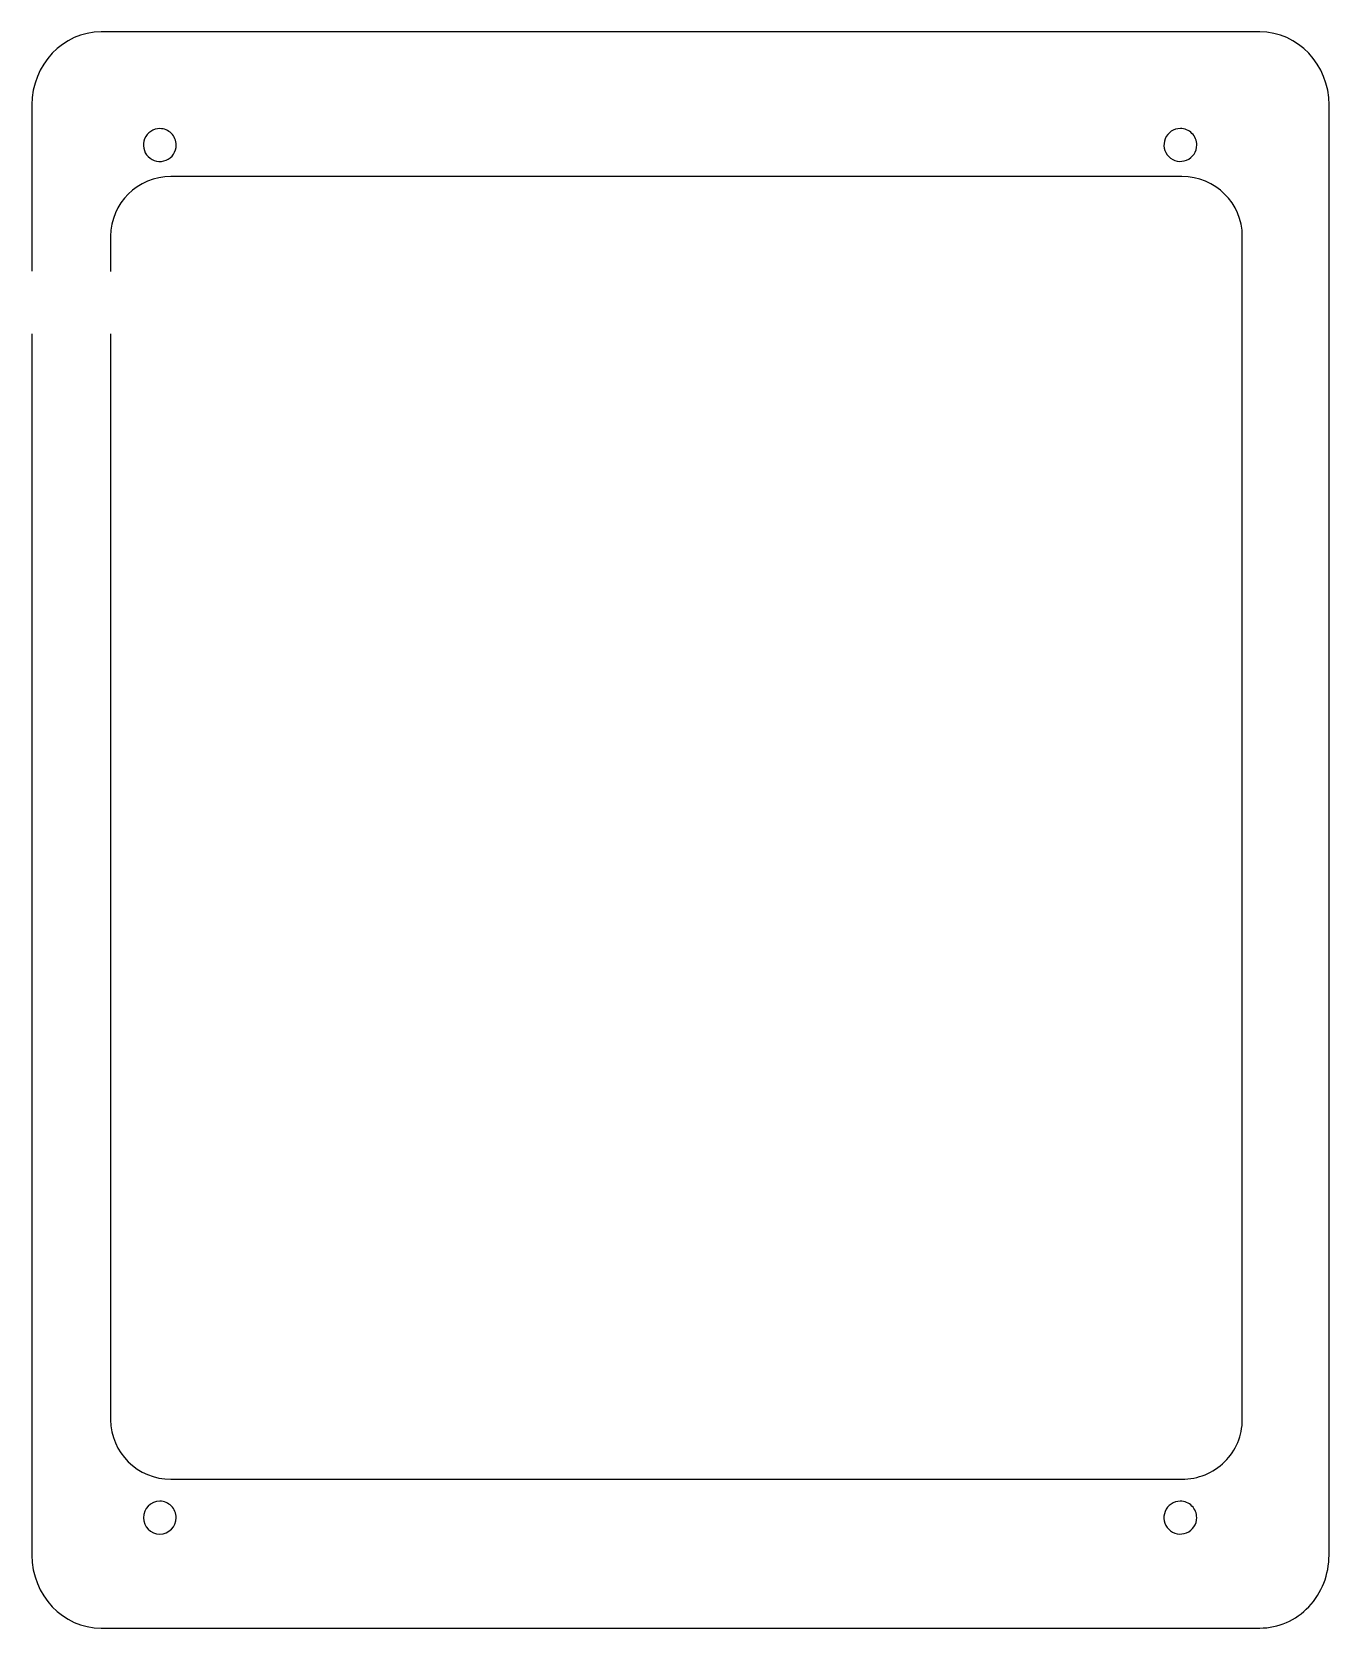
# Model space of a CAD drawing. Extents: x 2237212 to 5581998, y 1109519 to 5225670.
import ezdxf

# ---------------------------------------------------------------- set-up
doc = ezdxf.new("R2010")
doc.units = 0
doc.layers.get('0').update_dxf_attribs({"linetype": 'CONTINUOUS'})

msp = doc.modelspace()

# ---------------------------------------------------------------- linework, layer by layer
at = {"color": 1}
for p, q in [((5403609.529362, 5225668.150326), (2415600.646992, 5225668.150326)), ((2237212.057, 5037501.344772), (2237212.057, 4608339.562229)), ((5581998.119354, 1297685.936213), (5581998.119354, 5037501.344772)), ((5202655.935893, 4852509.271328), (2595796.393794, 4852509.271328)), ((2440162.988295, 4698949.956399), (2440162.988295, 4607848.244826)), ((5358289.341391, 1646958.451263), (5358289.341391, 4698949.956399)), ((2237212.057, 4446864.055063), (2237212.057, 1297685.936213)), ((2440162.988295, 4447451.090789), (2440162.988295, 1646958.451263)), ((2595796.393794, 1493399.136334), (5202655.935893, 1493399.136334)), ((2415600.646992, 1109519.130659), (5403609.529362, 1109519.130659))]:
    msp.add_line(p, q, dxfattribs=at)
at = {"color": 3}
for p, q in [((2566989.944669, 4976346.492548), (2566989.944669, 4976346.492548)), ((5198538.707486, 4976478.572674), (5198538.707486, 4976478.572674)), ((2566973.64632, 1436577.531456), (2566973.64632, 1436577.531456)), ((5198413.824034, 1436614.784824), (5198413.824034, 1436614.784824))]:
    msp.add_line(p, q, dxfattribs=at)
at = {"color": 1}
for points in [[(2415600.646992, 5225669.631955), (2317079.121984, 5225668.813678), (2237212.057, 5141423.241579), (2237212.057, 5037501.344777)], [(5581996.71472, 5037501.344772), (5581996.71472, 5141422.423298), (5502130.278612, 5225667.33205), (5403609.529362, 5225668.150326)], [(2595796.393794, 4852510.480457), (2509842.239144, 4852509.812677), (2440162.988295, 4783758.619823), (2440162.988295, 4698949.956404)], [(5358288.115931, 4698949.956399), (5358288.115931, 4783757.95204), (5288609.41374, 4852508.603549), (5202655.935893, 4852509.271328)], [(2440162.988295, 1646958.451263), (2440163.665086, 1562150.260037), (2509842.71771, 1493399.804107), (2595796.393794, 1493399.136334)], [(5312705.3723, 1538375.618362), (5341892.297533, 1567173.576161), (5358289.341391, 1606231.988775), (5358289.341391, 1646958.451263)], [(5202655.935893, 1493399.136334), (5243932.481401, 1493399.136334), (5283518.447067, 1509577.660563), (5312705.3723, 1538375.618362)], [(2237212.057, 1297685.936213), (2237212.832745, 1193764.618023), (2317079.670521, 1109519.948927), (2415600.646992, 1109519.130659)], [(5529749.311032, 1164631.912011), (5563203.661155, 1199920.033269), (5581998.119354, 1247780.99654), (5581998.119354, 1297685.936213)], [(5403609.529362, 1109519.130659), (5450921.125027, 1109519.130659), (5496294.960908, 1129343.790753), (5529749.311032, 1164631.912011)]]:
    msp.add_open_spline(points, degree=3, dxfattribs=at)
at = {"color": 3}
for points in [[(2527879.007212, 4950213.399631), (2521326.6053, 4934394.50207), (2524948.469061, 4916186.16335), (2537055.72909, 4904078.903321)], [(2566989.944669, 4976346.492548), (2549867.693332, 4976346.492548), (2534431.409123, 4966032.297191), (2527879.007212, 4950213.399631)], [(2596924.160247, 4963947.334477), (2588985.112665, 4971886.382059), (2578217.453431, 4976346.492548), (2566989.944669, 4976346.492548)], [(2609323.318318, 4934013.118899), (2609323.318318, 4945240.627661), (2604863.207828, 4956008.286895), (2596924.160247, 4963947.334477)], [(5159427.770029, 4950345.479757), (5152875.368118, 4934526.582196), (5156497.231879, 4916318.243476), (5168604.491908, 4904210.983447)], [(5198538.707486, 4976478.572674), (5181416.45615, 4976478.572674), (5165980.171941, 4966164.377317), (5159427.770029, 4950345.479757)], [(5228472.923064, 4964079.414603), (5220533.875482, 4972018.462185), (5209766.216249, 4976478.572674), (5198538.707486, 4976478.572674)], [(5240872.081136, 4934145.199025), (5240872.081136, 4945372.707787), (5236411.970646, 4956140.367021), (5228472.923064, 4964079.414603)], [(2537055.72909, 4904078.903321), (2549162.98912, 4891971.643292), (2567371.32784, 4888349.779531), (2583190.2254, 4894902.181442)], [(2583190.2254, 4894902.181442), (2599009.122961, 4901454.583353), (2609323.318318, 4916890.867562), (2609323.318318, 4934013.118899)], [(5168604.491908, 4904210.983447), (5180711.751937, 4892103.723417), (5198920.090658, 4888481.859657), (5214738.988218, 4895034.261568)], [(5214738.988218, 4895034.261568), (5230557.885778, 4901586.663479), (5240872.081136, 4917022.947688), (5240872.081136, 4934145.199025)], [(2566973.64632, 1436577.531456), (2543593.569644, 1436577.531456), (2524640.27267, 1417624.234482), (2524640.27267, 1394244.157806)], [(2596907.861898, 1424178.373384), (2588968.814316, 1432117.420966), (2578201.155082, 1436577.531456), (2566973.64632, 1436577.531456)], [(2609307.019969, 1394244.157806), (2609307.019969, 1405471.666568), (2604846.909479, 1416239.325802), (2596907.861898, 1424178.373384)], [(5159302.886577, 1410481.691907), (5152750.484666, 1394662.794346), (5156372.348427, 1376454.455626), (5168479.608456, 1364347.195597)], [(5198413.824034, 1436614.784824), (5181291.572697, 1436614.784824), (5165855.288488, 1426300.589467), (5159302.886577, 1410481.691907)], [(5228348.039612, 1424215.626753), (5220408.99203, 1432154.674335), (5209641.332796, 1436614.784824), (5198413.824034, 1436614.784824)], [(5240747.197683, 1394281.411175), (5240747.197683, 1405508.919937), (5236287.087194, 1416276.579171), (5228348.039612, 1424215.626753)], [(2524640.27267, 1394244.157806), (2524640.27267, 1370864.081131), (2543593.569644, 1351910.784157), (2566973.64632, 1351910.784157)], [(2566973.64632, 1351910.784157), (2590353.722995, 1351910.784157), (2609307.019969, 1370864.081131), (2609307.019969, 1394244.157806)], [(5168479.608456, 1364347.195597), (5180586.868485, 1352239.935568), (5198795.207205, 1348618.071807), (5214614.104766, 1355170.473718)], [(5214614.104766, 1355170.473718), (5230433.002326, 1361722.875629), (5240747.197683, 1377159.159838), (5240747.197683, 1394281.411175)]]:
    msp.add_open_spline(points, degree=3, dxfattribs=at)

doc.saveas('drawing.dxf')
